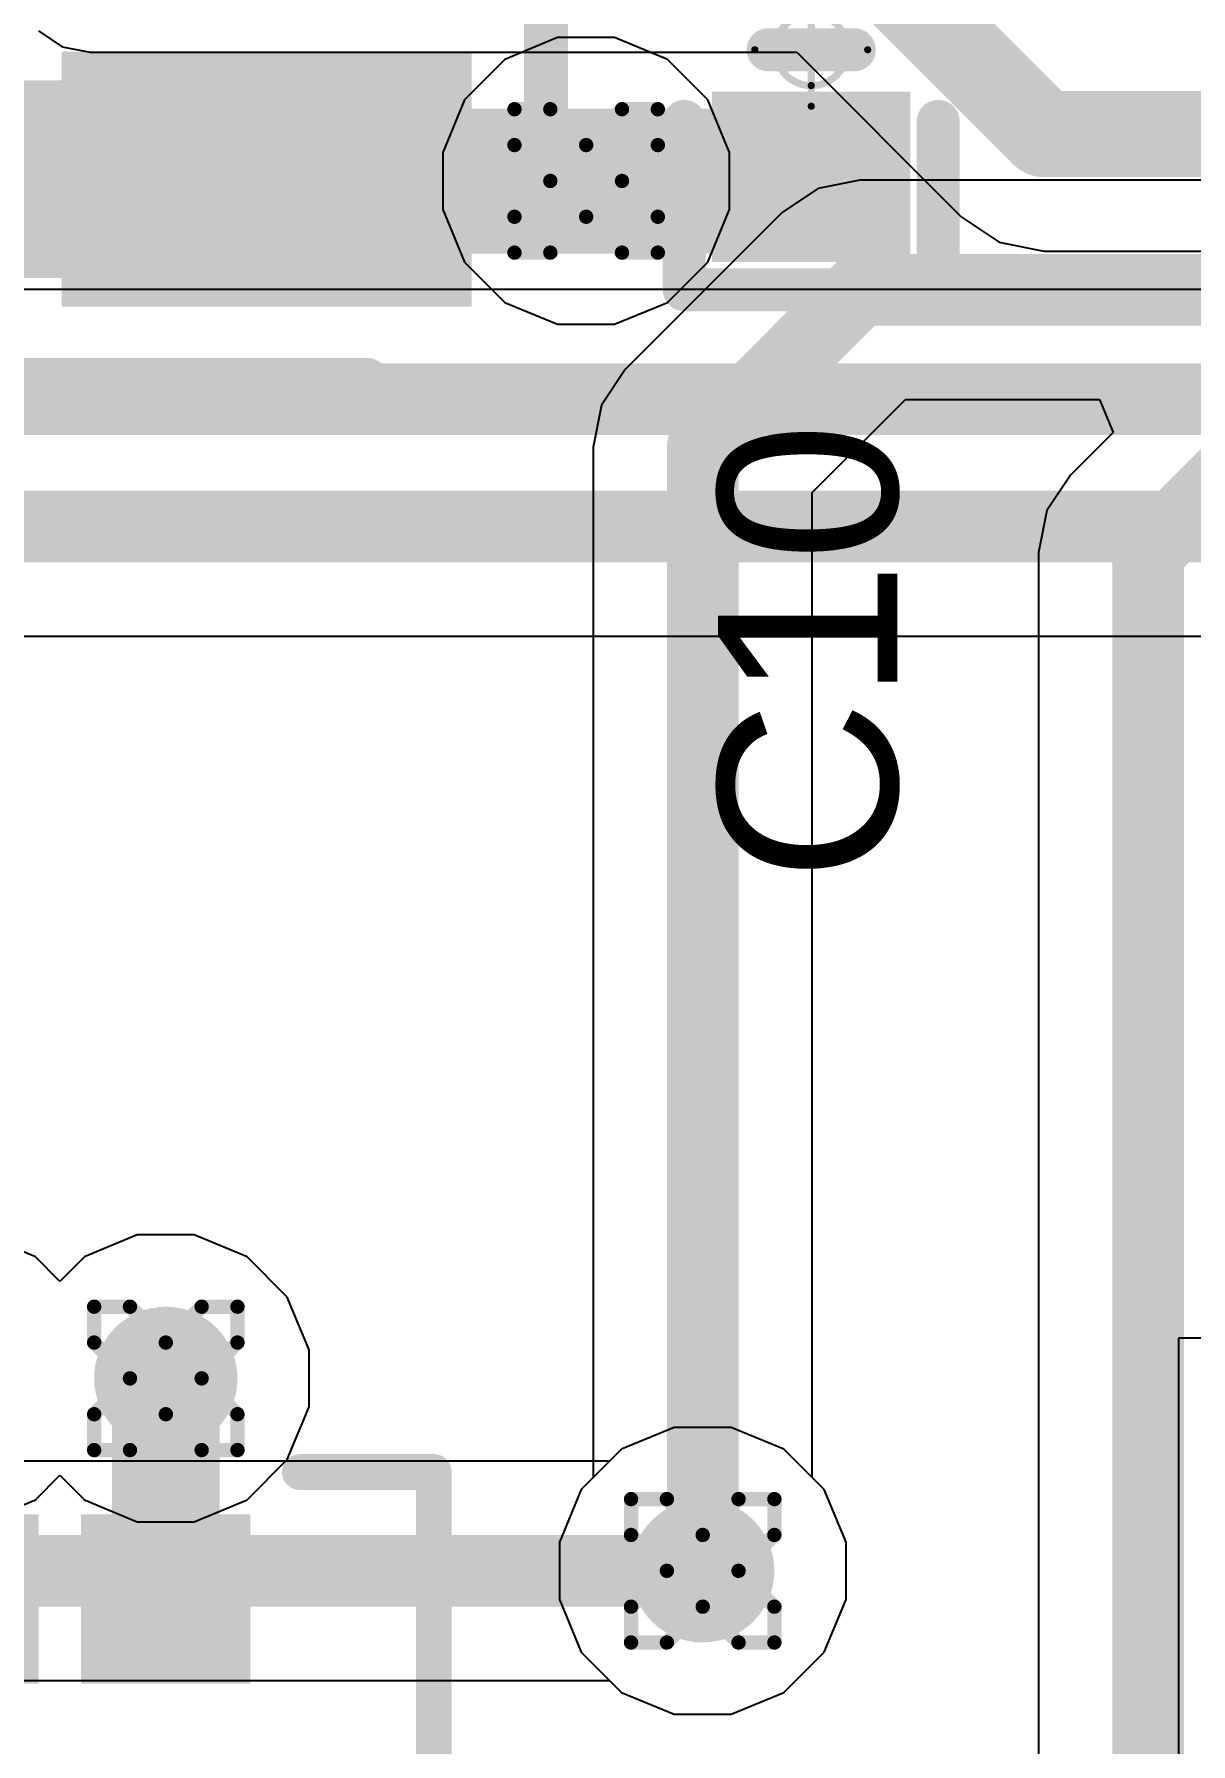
# Model space of a CAD drawing. Header units: inches. Extents: x -13 to 356, y -4 to 120.
# Drawn here: x 8.17 to 12.27, y 34.33 to 40.39 of the extents above; entities that cross this region are included whole.
import ezdxf

# ---------------------------------------------------------------- set-up
doc = ezdxf.new("R2010")
doc.units = ezdxf.units.IN
for name, color, linetype in [('Bottom Layer', 5, 'Continuous'), ('Bottom Overlay', 54, 'Continuous'), ('Bottom Paste', 16, 'Continuous'), ('Bottom Solder', 6, 'Continuous'), ('Drill Drawing', 1, 'Continuous'), ('GND', 16, 'Continuous'), ('Mechanical 15', 56, 'Continuous'), ('POWER', 76, 'Continuous'), ('Top Layer', 1, 'Continuous'), ('Top Overlay', 2, 'Continuous'), ('Top Paste', 8, 'Continuous'), ('Top Solder', 216, 'Continuous'), ('Via Holes', 16, 'Continuous')]:
    doc.layers.add(name, color=color, linetype=linetype)
doc.styles.add('Arial', font='', dxfattribs={"height": 0.2})
doc.styles.get('Arial').set_extended_font_data('Arial')

# ---------------------------------------------------------------- blocks, each defined once
blk = doc.blocks.new('VL53L5CXV0GC_1_B_22')
at = {"layer": 'Bottom Layer'}
for points in [[(-2.4999315, 1.2999085), (-1.9999325, 1.2999085), (-1.9999325, 0.7999094999999999), (-2.4999315, 0.7999094999999999)], [(-1.7498695, 1.2999085), (-1.2498705, 1.2999085), (-1.2498705, 0.7999094999999999), (-1.7498695, 0.7999094999999999)], [(-1.0000615, 1.2999085), (-0.5000625, 1.2999085), (-0.5000625, 0.7999094999999999), (-1.0000615, 0.7999094999999999)], [(-0.2499995, 1.2999085), (0.2499995, 1.2999085), (0.2499995, 0.7999094999999999), (-0.2499995, 0.7999094999999999)], [(0.5000625, 1.2999085), (1.0000615, 1.2999085), (1.0000615, 0.7999094999999999), (0.5000625, 0.7999094999999999)], [(1.2501245, 1.2999085), (1.7501235, 1.2999085), (1.7501235, 0.7999094999999999), (1.2501245, 0.7999094999999999)], [(1.9999325, 1.2999085), (2.4999315, 1.2999085), (2.4999315, 0.7999094999999999), (1.9999325, 0.7999094999999999)], [(-1.1579987, 0.5998718), (1.1579987, 0.5998718), (1.1579987, -0.6001257999999999), (-1.1579987, -0.6001257999999999)], [(-2.8999815, 0.2498725), (-2.3999825, 0.2498725), (-2.3999825, -0.2501265), (-2.8999815, -0.2501265)], [(2.3999825, 0.2498725), (2.8999815, 0.2498725), (2.8999815, -0.2501265), (2.3999825, -0.2501265)], [(-2.49993404, -0.7999094999999999), (-1.99993504, -0.7999094999999999), (-1.99993504, -1.2999085), (-2.49993404, -1.2999085)], [(-1.7498695, -0.7999094999999999), (-1.2498705, -0.7999094999999999), (-1.2498705, -1.2999085), (-1.7498695, -1.2999085)], [(-1.0000615, -0.7999094999999999), (-0.5000625, -0.7999094999999999), (-0.5000625, -1.2999085), (-1.0000615, -1.2999085)], [(-0.24999696, -0.7999094999999999), (0.25000204, -0.7999094999999999), (0.25000204, -1.2999085), (-0.24999696, -1.2999085)], [(0.5000625, -0.7999094999999999), (1.0000615, -0.7999094999999999), (1.0000615, -1.2999085), (0.5000625, -1.2999085)], [(1.2501245, -0.7999094999999999), (1.7501235, -0.7999094999999999), (1.7501235, -1.2999085), (1.2501245, -1.2999085)], [(1.9999325, -0.7999094999999999), (2.4999315, -0.7999094999999999), (2.4999315, -1.2999085), (1.9999325, -1.2999085)]]:
    blk.add_hatch(color=5, dxfattribs=at).paths.add_polyline_path(points)
at = {"layer": 'Bottom Paste'}
for points in [[(-2.4999315, 1.2999085), (-1.9999325, 1.2999085), (-1.9999325, 0.7999094999999999), (-2.4999315, 0.7999094999999999)], [(-1.7498695, 1.2999085), (-1.2498705, 1.2999085), (-1.2498705, 0.7999094999999999), (-1.7498695, 0.7999094999999999)], [(-1.0000615, 1.2999085), (-0.5000625, 1.2999085), (-0.5000625, 0.7999094999999999), (-1.0000615, 0.7999094999999999)], [(-0.2499995, 1.2999085), (0.2499995, 1.2999085), (0.2499995, 0.7999094999999999), (-0.2499995, 0.7999094999999999)], [(0.5000625, 1.2999085), (1.0000615, 1.2999085), (1.0000615, 0.7999094999999999), (0.5000625, 0.7999094999999999)], [(1.2501245, 1.2999085), (1.7501235, 1.2999085), (1.7501235, 0.7999094999999999), (1.2501245, 0.7999094999999999)], [(1.9999325, 1.2999085), (2.4999315, 1.2999085), (2.4999315, 0.7999094999999999), (1.9999325, 0.7999094999999999)], [(-1.1579987, 0.5998718), (1.1579987, 0.5998718), (1.1579987, -0.6001257999999999), (-1.1579987, -0.6001257999999999)], [(-2.8999815, 0.2498725), (-2.3999825, 0.2498725), (-2.3999825, -0.2501265), (-2.8999815, -0.2501265)], [(2.3999825, 0.2498725), (2.8999815, 0.2498725), (2.8999815, -0.2501265), (2.3999825, -0.2501265)], [(-2.49993404, -0.7999094999999999), (-1.99993504, -0.7999094999999999), (-1.99993504, -1.2999085), (-2.49993404, -1.2999085)], [(-1.7498695, -0.7999094999999999), (-1.2498705, -0.7999094999999999), (-1.2498705, -1.2999085), (-1.7498695, -1.2999085)], [(-1.0000615, -0.7999094999999999), (-0.5000625, -0.7999094999999999), (-0.5000625, -1.2999085), (-1.0000615, -1.2999085)], [(-0.24999696, -0.7999094999999999), (0.25000204, -0.7999094999999999), (0.25000204, -1.2999085), (-0.24999696, -1.2999085)], [(0.5000625, -0.7999094999999999), (1.0000615, -0.7999094999999999), (1.0000615, -1.2999085), (0.5000625, -1.2999085)], [(1.2501245, -0.7999094999999999), (1.7501235, -0.7999094999999999), (1.7501235, -1.2999085), (1.2501245, -1.2999085)], [(1.9999325, -0.7999094999999999), (2.4999315, -0.7999094999999999), (2.4999315, -1.2999085), (1.9999325, -1.2999085)]]:
    blk.add_hatch(color=16, dxfattribs=at).paths.add_polyline_path(points)
at = {"layer": 'Bottom Solder'}
for points in [[(-2.5499314, 1.3499084), (-1.9499326, 1.3499084), (-1.9499326, 0.7499096), (-2.5499314, 0.7499096)], [(-1.7998694, 1.3499084), (-1.1998706, 1.3499084), (-1.1998706, 0.7499096), (-1.7998694, 0.7499096)], [(-1.0500614, 1.3499084), (-0.4500625999999999, 1.3499084), (-0.4500625999999999, 0.7499096), (-1.0500614, 0.7499096)], [(-0.2999994, 1.3499084), (0.2999994, 1.3499084), (0.2999994, 0.7499096), (-0.2999994, 0.7499096)], [(0.4500625999999999, 1.3499084), (1.0500614, 1.3499084), (1.0500614, 0.7499096), (0.4500625999999999, 0.7499096)], [(1.2001246, 1.3499084), (1.8001234, 1.3499084), (1.8001234, 0.7499096), (1.2001246, 0.7499096)], [(1.9499326, 1.3499084), (2.5499314, 1.3499084), (2.5499314, 0.7499096), (1.9499326, 0.7499096)], [(-1.2079986, 0.6498716999999999), (1.2079986, 0.6498716999999999), (1.2079986, -0.6501256999999999), (-1.2079986, -0.6501256999999999)], [(-2.9499814, 0.2998724), (-2.3499826, 0.2998724), (-2.3499826, -0.3001264), (-2.9499814, -0.3001264)], [(2.3499826, 0.2998724), (2.9499814, 0.2998724), (2.9499814, -0.3001264), (2.3499826, -0.3001264)], [(-2.54993394, -0.7499096), (-1.94993514, -0.7499096), (-1.94993514, -1.3499084), (-2.54993394, -1.3499084)], [(-1.7998694, -0.7499096), (-1.1998706, -0.7499096), (-1.1998706, -1.3499084), (-1.7998694, -1.3499084)], [(-1.0500614, -0.7499096), (-0.4500625999999999, -0.7499096), (-0.4500625999999999, -1.3499084), (-1.0500614, -1.3499084)], [(-0.29999686, -0.7499096), (0.30000194, -0.7499096), (0.30000194, -1.3499084), (-0.29999686, -1.3499084)], [(0.4500625999999999, -0.7499096), (1.0500614, -0.7499096), (1.0500614, -1.3499084), (0.4500625999999999, -1.3499084)], [(1.2001246, -0.7499096), (1.8001234, -0.7499096), (1.8001234, -1.3499084), (1.2001246, -1.3499084)], [(1.9499326, -0.7499096), (2.5499314, -0.7499096), (2.5499314, -1.3499084), (1.9499326, -1.3499084)]]:
    blk.add_hatch(color=6, dxfattribs=at).paths.add_polyline_path(points)
at = {"layer": 'Bottom Overlay'}
for points in [[(2.423668, 1.761109, 0.127, 0.127, 0), (2.169668, 1.761109, 0.127, 0.127, 0)], [(2.296668, 1.634109, 0.127, 0.127, 0), (2.169668, 1.761109, 0.127, 0.127, 0)], [(2.423668, 1.761109, 0.127, 0.127, 0), (2.296668, 1.634109, 0.127, 0.127, 0)], [(-3.1999174, 1.4999716, 0.127, 0.127, 0), (-3.1999174, -1.5000224, 0.127, 0.127, 0)], [(-2.72501106, 1.4999716, 0.127, 0.127, 0), (-3.1999174, 1.4999716, 0.127, 0.127, 0)], [(3.2000698, 1.4999716, 0.127, 0.127, 0), (2.725039, 1.49996906, 0.127, 0.127, 0)], [(3.2000698, 1.4999716, 0.127, 0.127, 0), (3.2000698, -1.5000224, 0.127, 0.127, 0)], [(1.450086, 0.5998209999999999, 0.0999998, 0.0999998, 0), (1.450086, -0.600075, 0.0999998, 0.0999998, 0)], [(2.15011, 0.5998184599999999, 0.0999998, 0.0999998, 0), (1.450086, 0.5998209999999999, 0.0999998, 0.0999998, 0)], [(2.15011, 0.5998184599999999, 0.0999998, 0.0999998, 0), (2.15011, -0.600075, 0.0999998, 0.0999998, 0)], [(-2.077466, 0.312547, 0.0999998, 0.0999998, 0), (-2.077466, -0.312547, 0.0999998, 0.0999998, 0)], [(-1.4224, 0.312547, 0.0999998, 0.0999998, 0), (-2.077466, 0.312547, 0.0999998, 0.0999998, 0)], [(-1.4224, 0.312547, 0.0999998, 0.0999998, 0), (-1.4224, -0.312547, 0.0999998, 0.0999998, 0)], [(-1.4224, -0.312547, 0.0999998, 0.0999998, 0), (-2.077466, -0.312547, 0.0999998, 0.0999998, 0)], [(2.15011, -0.600075, 0.0999998, 0.0999998, 0), (1.450086, -0.600075, 0.0999998, 0.0999998, 0)], [(-2.725039, -1.50001986, 0.127, 0.127, 0), (-3.1999174, -1.5000224, 0.127, 0.127, 0)], [(3.2000698, -1.5000224, 0.127, 0.127, 0), (2.72506694, -1.5000224, 0.127, 0.127, 0)]]:
    blk.add_lwpolyline(points, format="xyseb", dxfattribs=at)
for points in [[(2.137918, 1.761109, 0.0635, 0.0635, 1), (2.201418, 1.761109, 0.0635, 0.0635, 1)], [(2.137918, 1.761109, 0.0635, 0.0635, 1), (2.201418, 1.761109, 0.0635, 0.0635, 1)], [(2.391918, 1.761109, 0.0635, 0.0635, 1), (2.455418, 1.761109, 0.0635, 0.0635, 1)], [(2.391918, 1.761109, 0.0635, 0.0635, 1), (2.455418, 1.761109, 0.0635, 0.0635, 1)], [(2.264918, 1.634109, 0.0635, 0.0635, 1), (2.328418, 1.634109, 0.0635, 0.0635, 1)], [(2.264918, 1.634109, 0.0635, 0.0635, 1), (2.328418, 1.634109, 0.0635, 0.0635, 1)], [(-3.2316674, 1.4999716, 0.0635, 0.0635, 1), (-3.1681674, 1.4999716, 0.0635, 0.0635, 1)], [(-3.2316674, 1.4999716, 0.0635, 0.0635, 1), (-3.1681674, 1.4999716, 0.0635, 0.0635, 1)], [(-2.75676106, 1.4999716, 0.0635, 0.0635, 1), (-2.69326106, 1.4999716, 0.0635, 0.0635, 1)], [(2.693289, 1.49996906, 0.0635, 0.0635, 1), (2.756789, 1.49996906, 0.0635, 0.0635, 1)], [(3.1683198, 1.4999716, 0.0635, 0.0635, 1), (3.231819799999999, 1.4999716, 0.0635, 0.0635, 1)], [(3.1683198, 1.4999716, 0.0635, 0.0635, 1), (3.231819799999999, 1.4999716, 0.0635, 0.0635, 1)], [(1.42508732, 0.5998209999999999, 0.0499999, 0.0499999, 1), (1.47508468, 0.5998209999999999, 0.0499999, 0.0499999, 1)], [(1.42508732, 0.5998209999999999, 0.0499999, 0.0499999, 1), (1.47508468, 0.5998209999999999, 0.0499999, 0.0499999, 1)], [(2.12511132, 0.5998184599999999, 0.0499999, 0.0499999, 1), (2.17510868, 0.5998184599999999, 0.0499999, 0.0499999, 1)], [(2.12511132, 0.5998184599999999, 0.0499999, 0.0499999, 1), (2.17510868, 0.5998184599999999, 0.0499999, 0.0499999, 1)], [(-2.10246468, 0.312547, 0.0499999, 0.0499999, 1), (-2.05246732, 0.312547, 0.0499999, 0.0499999, 1)], [(-2.10246468, 0.312547, 0.0499999, 0.0499999, 1), (-2.05246732, 0.312547, 0.0499999, 0.0499999, 1)], [(-1.44739868, 0.312547, 0.0499999, 0.0499999, 1), (-1.39740132, 0.312547, 0.0499999, 0.0499999, 1)], [(-1.44739868, 0.312547, 0.0499999, 0.0499999, 1), (-1.39740132, 0.312547, 0.0499999, 0.0499999, 1)], [(-1.52654, -0.000127, 0.0999998, 0.0999998, 1), (-1.97358, -0.000127, 0.0999998, 0.0999998, 1)], [(-1.99857868, -0.000127, 0.0499999, 0.0499999, 1), (-1.94858132, -0.000127, 0.0499999, 0.0499999, 1)], [(-1.55153868, -0.000127, 0.0499999, 0.0499999, 1), (-1.50154132, -0.000127, 0.0499999, 0.0499999, 1)], [(-2.10246468, -0.312547, 0.0499999, 0.0499999, 1), (-2.05246732, -0.312547, 0.0499999, 0.0499999, 1)], [(-2.10246468, -0.312547, 0.0499999, 0.0499999, 1), (-2.05246732, -0.312547, 0.0499999, 0.0499999, 1)], [(-1.44739868, -0.312547, 0.0499999, 0.0499999, 1), (-1.39740132, -0.312547, 0.0499999, 0.0499999, 1)], [(-1.44739868, -0.312547, 0.0499999, 0.0499999, 1), (-1.39740132, -0.312547, 0.0499999, 0.0499999, 1)], [(1.42508732, -0.600075, 0.0499999, 0.0499999, 1), (1.47508468, -0.600075, 0.0499999, 0.0499999, 1)], [(1.42508732, -0.600075, 0.0499999, 0.0499999, 1), (1.47508468, -0.600075, 0.0499999, 0.0499999, 1)], [(2.12511132, -0.600075, 0.0499999, 0.0499999, 1), (2.17510868, -0.600075, 0.0499999, 0.0499999, 1)], [(2.12511132, -0.600075, 0.0499999, 0.0499999, 1), (2.17510868, -0.600075, 0.0499999, 0.0499999, 1)], [(-3.2316674, -1.5000224, 0.0635, 0.0635, 1), (-3.1681674, -1.5000224, 0.0635, 0.0635, 1)], [(-3.2316674, -1.5000224, 0.0635, 0.0635, 1), (-3.1681674, -1.5000224, 0.0635, 0.0635, 1)], [(-2.756789, -1.50001986, 0.0635, 0.0635, 1), (-2.693289, -1.50001986, 0.0635, 0.0635, 1)], [(2.69331694, -1.5000224, 0.0635, 0.0635, 1), (2.75681694, -1.5000224, 0.0635, 0.0635, 1)], [(3.1683198, -1.5000224, 0.0635, 0.0635, 1), (3.231819799999999, -1.5000224, 0.0635, 0.0635, 1)], [(3.1683198, -1.5000224, 0.0635, 0.0635, 1), (3.231819799999999, -1.5000224, 0.0635, 0.0635, 1)]]:
    blk.add_lwpolyline(points, format="xyseb", close=True, dxfattribs=at)
blk = doc.blocks.new('TSW_SMD_6_6_5_33')
at = {"layer": 'Top Layer'}
for points in [[(0.03539998, 2.61060057), (1.28540002, 2.61060057), (1.28540002, 1.91059943), (0.03539998, 1.91059943)], [(3.7749988, 2.61055993), (5.024998839999999, 2.61055993), (5.024998839999999, 1.91055879), (3.7749988, 1.91055879)], [(0.03539998, 0.60400057), (1.28540002, 0.60400057), (1.28540002, -0.09600057), (0.03539998, -0.09600057)], [(3.769199979999999, 0.60400057), (5.01920002, 0.60400057), (5.01920002, -0.09600057), (3.769199979999999, -0.09600057)]]:
    blk.add_hatch(color=1, dxfattribs=at).paths.add_polyline_path(points)
at = {"layer": 'Top Paste'}
for points in [[(0.03539998, 2.61060057), (1.28540002, 2.61060057), (1.28540002, 1.91059943), (0.03539998, 1.91059943)], [(3.7749988, 2.61055993), (5.024998839999999, 2.61055993), (5.024998839999999, 1.91055879), (3.7749988, 1.91055879)], [(0.03539998, 0.60400057), (1.28540002, 0.60400057), (1.28540002, -0.09600057), (0.03539998, -0.09600057)], [(3.769199979999999, 0.60400057), (5.01920002, 0.60400057), (5.01920002, -0.09600057), (3.769199979999999, -0.09600057)]]:
    blk.add_hatch(color=8, dxfattribs=at).paths.add_polyline_path(points)
at = {"layer": 'Top Solder'}
for points in [[(-0.06620002, 2.71220057), (1.38700002, 2.71220057), (1.38700002, 1.80899943), (-0.06620002, 1.80899943)], [(3.6733988, 2.71215993), (5.12659884, 2.71215993), (5.12659884, 1.80895879), (3.6733988, 1.80895879)], [(-0.06620002, 0.70560057), (1.38700002, 0.70560057), (1.38700002, -0.19760057), (-0.06620002, -0.19760057)], [(3.66759998, 0.70560057), (5.120800019999999, 0.70560057), (5.120800019999999, -0.19760057), (3.66759998, -0.19760057)]]:
    blk.add_hatch(color=216, dxfattribs=at).paths.add_polyline_path(points)
at = {"layer": 'Mechanical 15'}
for points in [[(0, 0.499999, 0.0499999, 0.0499999, 0), (0, -0.499999, 0.0499999, 0.0499999, 0)], [(0.499999, 0, 0.0499999, 0.0499999, 0), (-0.499999, 0, 0.0499999, 0.0499999, 0)]]:
    blk.add_lwpolyline(points, format="xyseb", dxfattribs=at)
for points in [[(-0.01249934, 0.499999, 0.02499868, 0.02499868, 1), (0.01249934, 0.499999, 0.02499868, 0.02499868, 1)], [(0.3499993, 0, 0.0499999, 0.0499999, 1), (-0.3499993, 0, 0.0499999, 0.0499999, 1)], [(-0.5124983399999999, 0, 0.02499868, 0.02499868, 1), (-0.4874996599999999, 0, 0.02499868, 0.02499868, 1)], [(-0.36249864, 0, 0.02499868, 0.02499868, 1), (-0.33749996, 0, 0.02499868, 0.02499868, 1)], [(0.33749996, 0, 0.02499868, 0.02499868, 1), (0.36249864, 0, 0.02499868, 0.02499868, 1)], [(0.4874996599999999, 0, 0.02499868, 0.02499868, 1), (0.5124983399999999, 0, 0.02499868, 0.02499868, 1)], [(-0.01249934, -0.499999, 0.02499868, 0.02499868, 1), (0.01249934, -0.499999, 0.02499868, 0.02499868, 1)]]:
    blk.add_lwpolyline(points, format="xyseb", close=True, dxfattribs=at)
at = {"layer": 'Top Overlay'}
for points in [[(4.8768, 2.9718, 0.156464, 0.156464, 0), (0.3048, 2.9718, 0.156464, 0.156464, 0)], [(5.334, 2.54, 0.156464, 0.156464, 0), (5.334, 0, 0.156464, 0.156464, 0)], [(-0.3302, 2.1082, 0.156464, 0.156464, 0), (-0.3302, 0.508, 0.156464, 0.156464, 0)], [(0.635, -0.5588, 0.156464, 0.156464, 0), (0.3556, -0.5588, 0.156464, 0.156464, 0)], [(4.8514, -0.5588, 0.156464, 0.156464, 0), (0.635, -0.5588, 0.156464, 0.156464, 0)]]:
    blk.add_lwpolyline(points, format="xyseb", dxfattribs=at)
for points in [[(0.265684, 2.9718, 0.078232, 0.078232, 1), (0.343916, 2.9718, 0.078232, 0.078232, 1)], [(4.837683999999999, 2.9718, 0.078232, 0.078232, 1), (4.915915999999999, 2.9718, 0.078232, 0.078232, 1)], [(5.294884, 2.54, 0.078232, 0.078232, 1), (5.373116, 2.54, 0.078232, 0.078232, 1)], [(-0.369316, 2.1082, 0.078232, 0.078232, 1), (-0.291084, 2.1082, 0.078232, 0.078232, 1)], [(-0.369316, 0.508, 0.078232, 0.078232, 1), (-0.291084, 0.508, 0.078232, 0.078232, 1)], [(5.294884, 0, 0.078232, 0.078232, 1), (5.373116, 0, 0.078232, 0.078232, 1)], [(0.316484, -0.5588, 0.078232, 0.078232, 1), (0.394716, -0.5588, 0.078232, 0.078232, 1)], [(0.595884, -0.5588, 0.078232, 0.078232, 1), (0.6741159999999999, -0.5588, 0.078232, 0.078232, 1)], [(0.595884, -0.5588, 0.078232, 0.078232, 1), (0.6741159999999999, -0.5588, 0.078232, 0.078232, 1)], [(4.812283999999999, -0.5588, 0.078232, 0.078232, 1), (4.890516, -0.5588, 0.078232, 0.078232, 1)]]:
    blk.add_lwpolyline(points, format="xyseb", close=True, dxfattribs=at)
blk = doc.blocks.new('C_0402_L_42')
at = {"layer": 'Top Layer'}
for points in [[(-0.6499986999999999, 0.2499995), (-0.2499995, 0.2499995), (-0.2499995, -0.2499995), (-0.6499986999999999, -0.2499995)], [(0.24991822, 0.24991822), (0.64991742, 0.24991822), (0.64991742, -0.25008078), (0.24991822, -0.25008078)]]:
    blk.add_hatch(color=1, dxfattribs=at).paths.add_polyline_path(points)
at = {"layer": 'Top Paste'}
for points in [[(-0.6499986999999999, 0.2499995), (-0.2499995, 0.2499995), (-0.2499995, -0.2499995), (-0.6499986999999999, -0.2499995)], [(0.24991822, 0.24991822), (0.64991742, 0.24991822), (0.64991742, -0.25008078), (0.24991822, -0.25008078)]]:
    blk.add_hatch(color=8, dxfattribs=at).paths.add_polyline_path(points)
at = {"layer": 'Top Solder'}
for points in [[(-0.7515987, 0.3515995), (-0.1483995, 0.3515995), (-0.1483995, -0.3515995), (-0.7515987, -0.3515995)], [(0.14831822, 0.35151822), (0.75151742, 0.35151822), (0.75151742, -0.35168078), (0.14831822, -0.35168078)]]:
    blk.add_hatch(color=216, dxfattribs=at).paths.add_polyline_path(points)
at = {"layer": 'Mechanical 15'}
for points in [[(0, -0.1999996, 0.0254, 0.0254, 0), (0, 0.1999996, 0.0254, 0.0254, 0)], [(0.1999996, 0, 0.0254, 0.0254, 0), (-0.1999996, 0, 0.0254, 0.0254, 0)]]:
    blk.add_lwpolyline(points, format="xyseb", dxfattribs=at)
for points in [[(-0.00635, 0.1999996, 0.0127, 0.0127, 1), (0.00635, 0.1999996, 0.0127, 0.0127, 1)], [(0.127, 0, 0.0254, 0.0254, 1), (-0.127, 0, 0.0254, 0.0254, 1)], [(-0.2063496, 0, 0.0127, 0.0127, 1), (-0.1936496, 0, 0.0127, 0.0127, 1)], [(-0.13335, 0, 0.0127, 0.0127, 1), (-0.12065, 0, 0.0127, 0.0127, 1)], [(0.12065, 0, 0.0127, 0.0127, 1), (0.13335, 0, 0.0127, 0.0127, 1)], [(0.1936496, 0, 0.0127, 0.0127, 1), (0.2063496, 0, 0.0127, 0.0127, 1)], [(-0.00635, -0.1999996, 0.0127, 0.0127, 1), (0.00635, -0.1999996, 0.0127, 0.0127, 1)]]:
    blk.add_lwpolyline(points, format="xyseb", close=True, dxfattribs=at)
at = {"layer": 'Top Overlay'}
for points in [[(-0.84991956, -0.44991782, 0.1524, 0.1524, 0), (-0.84991956, 0.44991782, 0.1524, 0.1524, 0)], [(-0.254, 0.44991782, 0.1524, 0.1524, 0), (-0.84991956, 0.44991782, 0.1524, 0.1524, 0)], [(0.84991956, 0.44991782, 0.1524, 0.1524, 0), (0.254, 0.44991782, 0.1524, 0.1524, 0)], [(0.84991956, -0.45008038, 0.1524, 0.1524, 0), (0.84991956, 0.44991782, 0.1524, 0.1524, 0)], [(0, -0.1524, 0.1524, 0.1524, 0), (0, 0.1524, 0.1524, 0.1524, 0)], [(-0.8497569999999999, -0.45008038, 0.1524, 0.1524, 0), (-0.84991956, -0.44991782, 0.1524, 0.1524, 0)], [(-0.254, -0.44991782, 0.1524, 0.1524, 0), (-0.84991956, -0.44991782, 0.1524, 0.1524, 0)], [(0.84991956, -0.44991782, 0.1524, 0.1524, 0), (0.254, -0.44991782, 0.1524, 0.1524, 0)]]:
    blk.add_lwpolyline(points, format="xyseb", dxfattribs=at)
for points in [[(-0.8880195599999998, 0.44991782, 0.0762, 0.0762, 1), (-0.81181956, 0.44991782, 0.0762, 0.0762, 1)], [(-0.8880195599999998, 0.44991782, 0.0762, 0.0762, 1), (-0.81181956, 0.44991782, 0.0762, 0.0762, 1)], [(-0.2921, 0.44991782, 0.0762, 0.0762, 1), (-0.2159, 0.44991782, 0.0762, 0.0762, 1)], [(0.2159, 0.44991782, 0.0762, 0.0762, 1), (0.2921, 0.44991782, 0.0762, 0.0762, 1)], [(0.81181956, 0.44991782, 0.0762, 0.0762, 1), (0.8880195599999998, 0.44991782, 0.0762, 0.0762, 1)], [(0.81181956, 0.44991782, 0.0762, 0.0762, 1), (0.8880195599999998, 0.44991782, 0.0762, 0.0762, 1)], [(-0.0381, 0.1524, 0.0762, 0.0762, 1), (0.0381, 0.1524, 0.0762, 0.0762, 1)], [(-0.0381, -0.1524, 0.0762, 0.0762, 1), (0.0381, -0.1524, 0.0762, 0.0762, 1)], [(-0.8880195599999998, -0.44991782, 0.0762, 0.0762, 1), (-0.81181956, -0.44991782, 0.0762, 0.0762, 1)], [(-0.8880195599999998, -0.44991782, 0.0762, 0.0762, 1), (-0.81181956, -0.44991782, 0.0762, 0.0762, 1)], [(-0.8880195599999998, -0.44991782, 0.0762, 0.0762, 1), (-0.81181956, -0.44991782, 0.0762, 0.0762, 1)], [(-0.8878569999999999, -0.45008038, 0.0762, 0.0762, 1), (-0.8116569999999999, -0.45008038, 0.0762, 0.0762, 1)], [(-0.2921, -0.44991782, 0.0762, 0.0762, 1), (-0.2159, -0.44991782, 0.0762, 0.0762, 1)], [(0.2159, -0.44991782, 0.0762, 0.0762, 1), (0.2921, -0.44991782, 0.0762, 0.0762, 1)], [(0.81181956, -0.44991782, 0.0762, 0.0762, 1), (0.8880195599999998, -0.44991782, 0.0762, 0.0762, 1)], [(0.81181956, -0.45008038, 0.0762, 0.0762, 1), (0.8880195599999998, -0.45008038, 0.0762, 0.0762, 1)]]:
    blk.add_lwpolyline(points, format="xyseb", close=True, dxfattribs=at)

msp = doc.modelspace()

# ---------------------------------------------------------------- hatches: boundary and pattern name
at = {"layer": 'Bottom Layer'}
h = msp.add_hatch(color=5, dxfattribs=at)
edge = h.paths.add_edge_path()
edge.add_arc((10.12425204, 39.87060352), 0.254, 0, 360)
h = msp.add_hatch(color=5, dxfattribs=at)
edge = h.paths.add_edge_path()
edge.add_arc((8.634587759999999, 35.628707), 0.254, 0, 360)
h = msp.add_hatch(color=5, dxfattribs=at)
edge = h.paths.add_edge_path()
edge.add_arc((10.537317, 34.94709038), 0.254, 0, 360)
at = {"layer": 'GND'}
h = msp.add_hatch(color=16, dxfattribs=at)
edge = h.paths.add_edge_path()
edge.add_arc((10.12425204, 39.87060352), 0.254, 0, 360)
h = msp.add_hatch(color=16, dxfattribs=at)
edge = h.paths.add_edge_path()
edge.add_arc((8.634587759999999, 35.628707), 0.254, 0, 360)
h = msp.add_hatch(color=16, dxfattribs=at)
edge = h.paths.add_edge_path()
edge.add_arc((10.537317, 34.94709038), 0.254, 0, 360)
at = {"layer": 'POWER'}
h = msp.add_hatch(color=76, dxfattribs=at)
edge = h.paths.add_edge_path()
edge.add_arc((10.12425204, 39.87060352), 0.254, 0, 360)
h = msp.add_hatch(color=76, dxfattribs=at)
edge = h.paths.add_edge_path()
edge.add_arc((8.634587759999999, 35.628707), 0.254, 0, 360)
h = msp.add_hatch(color=76, dxfattribs=at)
edge = h.paths.add_edge_path()
edge.add_arc((10.537317, 34.94709038), 0.254, 0, 360)
at = {"layer": 'Top Layer'}
for points in [[(4.62700116, 39.52639796), (9.61659748, 39.52639796), (9.61659748, 40.22644228), (4.62700116, 40.22644228)], [(8.99160508, 40.1263104), (8.99160508, 39.6127986), (11.17191568, 39.6127986), (11.17191568, 40.1263104)]]:
    msp.add_hatch(color=1, dxfattribs=at).paths.add_polyline_path(points)
h = msp.add_hatch(color=1, dxfattribs=at)
edge = h.paths.add_edge_path()
edge.add_arc((10.12425204, 39.87060352), 0.254, 0, 360)
h = msp.add_hatch(color=1, dxfattribs=at)
edge = h.paths.add_edge_path()
edge.add_arc((8.634587759999999, 35.628707), 0.254, 0, 360)
h = msp.add_hatch(color=1, dxfattribs=at)
edge = h.paths.add_edge_path()
edge.add_arc((10.537317, 34.94709038), 0.254, 0, 360)
at = {"layer": 'Via Holes'}
h = msp.add_hatch(color=7, dxfattribs=at)
edge = h.paths.add_edge_path()
edge.add_arc((10.12425204, 39.87060352), 0.127, 0, 360)
h = msp.add_hatch(color=7, dxfattribs=at)
edge = h.paths.add_edge_path()
edge.add_arc((8.634587759999999, 35.628707), 0.127, 0, 360)
h = msp.add_hatch(color=7, dxfattribs=at)
edge = h.paths.add_edge_path()
edge.add_arc((10.537317, 34.94709038), 0.127, 0, 360)

# ---------------------------------------------------------------- linework, layer by layer
at = {"layer": 'Bottom Layer'}
for p, q in [((11.0946438, 39.8737455), (10.94598522, 39.84417481999999)), ((15.97946258, 39.8737455), (11.0946438, 39.8737455)), ((10.94598522, 39.84417481999999), (10.81995804, 39.7599662)), ((10.81995804, 39.7599662), (10.26263124, 39.2026394)), ((10.26263124, 39.2026394), (10.17842262, 39.07661221999999)), ((10.17842262, 39.07661221999999), (10.14885194, 38.92795364)), ((10.92578206, 38.76704718), (11.25555026, 39.09681538)), ((11.25555026, 39.09681538), (11.9432959, 39.09681538)), ((11.9432959, 39.09681538), (11.9918988, 38.97948262)), ((11.9918988, 38.97948262), (11.84111424, 38.82869805999999)), ((10.14885194, 38.92795364), (10.14885194, 35.27704654)), ((11.84111424, 38.82869805999999), (11.75690562, 38.70267088)), ((10.92578206, 35.27704654), (10.92578206, 38.76704718)), ((11.75690562, 38.70267088), (11.72733494, 38.5540123)), ((11.72733494, 38.5540123), (11.72733494, 32.0268854)), ((10.14885194, 35.27704654), (10.10665492, 35.23484952)), ((10.96797908, 35.23484952), (10.92578206, 35.27704654)), ((10.10665492, 35.23484952), (10.029317, 35.04813666)), ((11.045317, 35.04813666), (10.96797908, 35.23484952)), ((10.029317, 35.04813666), (10.029317, 34.8460441)), ((11.045317, 34.8460441), (11.045317, 35.04813666)), ((10.029317, 34.8460441), (10.10665492, 34.65933124)), ((10.96797908, 34.65933124), (11.045317, 34.8460441)), ((10.10665492, 34.65933124), (10.24955786, 34.5164283)), ((10.82507614, 34.5164283), (10.96797908, 34.65933124)), ((10.24955786, 34.5164283), (10.43627072, 34.43909038)), ((10.63836328, 34.43909038), (10.82507614, 34.5164283)), ((10.43627072, 34.43909038), (10.63836328, 34.43909038))]:
    msp.add_line(p, q, dxfattribs=at)
for points in [[(10.537317, 38.92795364, 0.254, 0.254, 0), (11.0946438, 39.48528044, 0.254, 0.254, 0)], [(11.0946438, 39.48528044, 0.254, 0.254, 0), (20.44727432, 39.48528044, 0.254, 0.254, 0)], [(12.1158, 38.5540123, 0.254, 0.254, 0), (12.54936276, 38.98757506, 0.254, 0.254, 0)], [(10.537317, 34.94709038, 0.254, 0.254, 0), (10.537317, 38.92795364, 0.254, 0.254, 0)], [(12.1158, 31.86597893999999, 0.254, 0.254, 0), (12.1158, 38.5540123, 0.254, 0.254, 0)], [(8.634587759999999, 34.8469077, 0.3809999999999999, 0.3809999999999999, 0), (8.634587759999999, 35.628707, 0.3809999999999999, 0.3809999999999999, 0)], [(8.634585219999998, 35.62870954, 0.2032, 0.2032, 0), (8.634587759999999, 35.628707, 0.2032, 0.2032, 0)]]:
    msp.add_lwpolyline(points, format="xyseb", dxfattribs=at)
for points in [[(11.0311438, 39.48528044, 0.127, 0.127, 1), (11.1581438, 39.48528044, 0.127, 0.127, 1)], [(11.0311438, 39.48528044, 0.127, 0.127, 1), (11.1581438, 39.48528044, 0.127, 0.127, 1)], [(10.473817, 38.92795364, 0.127, 0.127, 1), (10.600817, 38.92795364, 0.127, 0.127, 1)], [(10.473817, 38.92795364, 0.127, 0.127, 1), (10.600817, 38.92795364, 0.127, 0.127, 1)], [(12.0523, 38.5540123, 0.127, 0.127, 1), (12.1793, 38.5540123, 0.127, 0.127, 1)], [(12.0523, 38.5540123, 0.127, 0.127, 1), (12.1793, 38.5540123, 0.127, 0.127, 1)], [(8.53933776, 35.628707, 0.1905, 0.1905, 1), (8.72983776, 35.628707, 0.1905, 0.1905, 1)], [(8.58378522, 35.62870954, 0.1016, 0.1016, 1), (8.685385219999999, 35.62870954, 0.1016, 0.1016, 1)], [(8.583787759999998, 35.628707, 0.1016, 0.1016, 1), (8.68538776, 35.628707, 0.1016, 0.1016, 1)], [(10.473817, 34.94709038, 0.127, 0.127, 1), (10.600817, 34.94709038, 0.127, 0.127, 1)], [(8.53933776, 34.8469077, 0.1905, 0.1905, 1), (8.72983776, 34.8469077, 0.1905, 0.1905, 1)]]:
    msp.add_lwpolyline(points, format="xyseb", close=True, dxfattribs=at)
at = {"layer": 'Drill Drawing'}
for points in [[(9.87025204, 39.99760352, 0.0508, 0.0508, 0), (9.87025204, 40.12460351999999, 0.0508, 0.0508, 0)], [(9.87025204, 40.12460351999999, 0.0508, 0.0508, 0), (9.99725204, 40.12460351999999, 0.0508, 0.0508, 0)], [(9.99725204, 40.12460351999999, 0.0508, 0.0508, 0), (10.12425204, 39.99760352, 0.0508, 0.0508, 0)], [(10.12425204, 39.99760352, 0.0508, 0.0508, 0), (10.25125204, 40.12460351999999, 0.0508, 0.0508, 0)], [(10.25125204, 40.12460351999999, 0.0508, 0.0508, 0), (10.37825204, 40.12460351999999, 0.0508, 0.0508, 0)], [(10.37825204, 39.99760352, 0.0508, 0.0508, 0), (10.37825204, 40.12460351999999, 0.0508, 0.0508, 0)], [(9.87025204, 39.99760352, 0.0508, 0.0508, 0), (9.99725204, 39.87060352, 0.0508, 0.0508, 0)], [(10.25125204, 39.87060352, 0.0508, 0.0508, 0), (10.37825204, 39.99760352, 0.0508, 0.0508, 0)], [(9.87025204, 39.74360352, 0.0508, 0.0508, 0), (9.99725204, 39.87060352, 0.0508, 0.0508, 0)], [(10.25125204, 39.87060352, 0.0508, 0.0508, 0), (10.37825204, 39.74360352, 0.0508, 0.0508, 0)], [(9.87025204, 39.61660352, 0.0508, 0.0508, 0), (9.87025204, 39.74360352, 0.0508, 0.0508, 0)], [(9.99725204, 39.61660352, 0.0508, 0.0508, 0), (10.12425204, 39.74360352, 0.0508, 0.0508, 0)], [(10.12425204, 39.74360352, 0.0508, 0.0508, 0), (10.25125204, 39.61660352, 0.0508, 0.0508, 0)], [(10.37825204, 39.61660352, 0.0508, 0.0508, 0), (10.37825204, 39.74360352, 0.0508, 0.0508, 0)], [(9.87025204, 39.61660352, 0.0508, 0.0508, 0), (9.99725204, 39.61660352, 0.0508, 0.0508, 0)], [(10.25125204, 39.61660352, 0.0508, 0.0508, 0), (10.37825204, 39.61660352, 0.0508, 0.0508, 0)], [(8.380587760000001, 35.755707, 0.0508, 0.0508, 0), (8.380587760000001, 35.882707, 0.0508, 0.0508, 0)], [(8.380587760000001, 35.882707, 0.0508, 0.0508, 0), (8.507587759999998, 35.882707, 0.0508, 0.0508, 0)], [(8.507587759999998, 35.882707, 0.0508, 0.0508, 0), (8.634587759999999, 35.755707, 0.0508, 0.0508, 0)], [(8.634587759999999, 35.755707, 0.0508, 0.0508, 0), (8.76158776, 35.882707, 0.0508, 0.0508, 0)], [(8.76158776, 35.882707, 0.0508, 0.0508, 0), (8.88858776, 35.882707, 0.0508, 0.0508, 0)], [(8.88858776, 35.755707, 0.0508, 0.0508, 0), (8.88858776, 35.882707, 0.0508, 0.0508, 0)], [(8.380587760000001, 35.755707, 0.0508, 0.0508, 0), (8.507587759999998, 35.628707, 0.0508, 0.0508, 0)], [(8.76158776, 35.628707, 0.0508, 0.0508, 0), (8.88858776, 35.755707, 0.0508, 0.0508, 0)], [(8.380587760000001, 35.501707, 0.0508, 0.0508, 0), (8.507587759999998, 35.628707, 0.0508, 0.0508, 0)], [(8.76158776, 35.628707, 0.0508, 0.0508, 0), (8.88858776, 35.501707, 0.0508, 0.0508, 0)], [(8.380587760000001, 35.374707, 0.0508, 0.0508, 0), (8.380587760000001, 35.501707, 0.0508, 0.0508, 0)], [(8.507587759999998, 35.374707, 0.0508, 0.0508, 0), (8.634587759999999, 35.501707, 0.0508, 0.0508, 0)], [(8.634587759999999, 35.501707, 0.0508, 0.0508, 0), (8.76158776, 35.374707, 0.0508, 0.0508, 0)], [(8.88858776, 35.374707, 0.0508, 0.0508, 0), (8.88858776, 35.501707, 0.0508, 0.0508, 0)], [(8.380587760000001, 35.374707, 0.0508, 0.0508, 0), (8.507587759999998, 35.374707, 0.0508, 0.0508, 0)], [(8.76158776, 35.374707, 0.0508, 0.0508, 0), (8.88858776, 35.374707, 0.0508, 0.0508, 0)], [(10.283317, 35.07409038, 0.0508, 0.0508, 0), (10.283317, 35.20109038, 0.0508, 0.0508, 0)], [(10.283317, 35.20109038, 0.0508, 0.0508, 0), (10.410317, 35.20109038, 0.0508, 0.0508, 0)], [(10.410317, 35.20109038, 0.0508, 0.0508, 0), (10.537317, 35.07409038, 0.0508, 0.0508, 0)], [(10.537317, 35.07409038, 0.0508, 0.0508, 0), (10.664317, 35.20109038, 0.0508, 0.0508, 0)], [(10.664317, 35.20109038, 0.0508, 0.0508, 0), (10.791317, 35.20109038, 0.0508, 0.0508, 0)], [(10.791317, 35.07409038, 0.0508, 0.0508, 0), (10.791317, 35.20109038, 0.0508, 0.0508, 0)], [(10.283317, 35.07409038, 0.0508, 0.0508, 0), (10.410317, 34.94709038, 0.0508, 0.0508, 0)], [(10.664317, 34.94709038, 0.0508, 0.0508, 0), (10.791317, 35.07409038, 0.0508, 0.0508, 0)], [(10.283317, 34.82009038, 0.0508, 0.0508, 0), (10.410317, 34.94709038, 0.0508, 0.0508, 0)], [(10.664317, 34.94709038, 0.0508, 0.0508, 0), (10.791317, 34.82009038, 0.0508, 0.0508, 0)], [(10.283317, 34.69309037999999, 0.0508, 0.0508, 0), (10.283317, 34.82009038, 0.0508, 0.0508, 0)], [(10.410317, 34.69309037999999, 0.0508, 0.0508, 0), (10.537317, 34.82009038, 0.0508, 0.0508, 0)], [(10.537317, 34.82009038, 0.0508, 0.0508, 0), (10.664317, 34.69309037999999, 0.0508, 0.0508, 0)], [(10.791317, 34.69309037999999, 0.0508, 0.0508, 0), (10.791317, 34.82009038, 0.0508, 0.0508, 0)], [(10.283317, 34.69309037999999, 0.0508, 0.0508, 0), (10.410317, 34.69309037999999, 0.0508, 0.0508, 0)], [(10.664317, 34.69309037999999, 0.0508, 0.0508, 0), (10.791317, 34.69309037999999, 0.0508, 0.0508, 0)]]:
    msp.add_lwpolyline(points, format="xyseb", dxfattribs=at)
for points in [[(9.85755204, 40.12460351999999, 0.0254, 0.0254, 1), (9.88295204, 40.12460351999999, 0.0254, 0.0254, 1)], [(9.85755204, 40.12460351999999, 0.0254, 0.0254, 1), (9.88295204, 40.12460351999999, 0.0254, 0.0254, 1)], [(9.98455204, 40.12460351999999, 0.0254, 0.0254, 1), (10.00995204, 40.12460351999999, 0.0254, 0.0254, 1)], [(9.98455204, 40.12460351999999, 0.0254, 0.0254, 1), (10.00995204, 40.12460351999999, 0.0254, 0.0254, 1)], [(10.23855204, 40.12460351999999, 0.0254, 0.0254, 1), (10.26395204, 40.12460351999999, 0.0254, 0.0254, 1)], [(10.23855204, 40.12460351999999, 0.0254, 0.0254, 1), (10.26395204, 40.12460351999999, 0.0254, 0.0254, 1)], [(10.36555204, 40.12460351999999, 0.0254, 0.0254, 1), (10.39095204, 40.12460351999999, 0.0254, 0.0254, 1)], [(10.36555204, 40.12460351999999, 0.0254, 0.0254, 1), (10.39095204, 40.12460351999999, 0.0254, 0.0254, 1)], [(9.85755204, 39.99760352, 0.0254, 0.0254, 1), (9.88295204, 39.99760352, 0.0254, 0.0254, 1)], [(9.85755204, 39.99760352, 0.0254, 0.0254, 1), (9.88295204, 39.99760352, 0.0254, 0.0254, 1)], [(10.11155204, 39.99760352, 0.0254, 0.0254, 1), (10.13695204, 39.99760352, 0.0254, 0.0254, 1)], [(10.11155204, 39.99760352, 0.0254, 0.0254, 1), (10.13695204, 39.99760352, 0.0254, 0.0254, 1)], [(10.36555204, 39.99760352, 0.0254, 0.0254, 1), (10.39095204, 39.99760352, 0.0254, 0.0254, 1)], [(10.36555204, 39.99760352, 0.0254, 0.0254, 1), (10.39095204, 39.99760352, 0.0254, 0.0254, 1)], [(9.98455204, 39.87060352, 0.0254, 0.0254, 1), (10.00995204, 39.87060352, 0.0254, 0.0254, 1)], [(9.98455204, 39.87060352, 0.0254, 0.0254, 1), (10.00995204, 39.87060352, 0.0254, 0.0254, 1)], [(10.23855204, 39.87060352, 0.0254, 0.0254, 1), (10.26395204, 39.87060352, 0.0254, 0.0254, 1)], [(10.23855204, 39.87060352, 0.0254, 0.0254, 1), (10.26395204, 39.87060352, 0.0254, 0.0254, 1)], [(9.85755204, 39.74360352, 0.0254, 0.0254, 1), (9.88295204, 39.74360352, 0.0254, 0.0254, 1)], [(9.85755204, 39.74360352, 0.0254, 0.0254, 1), (9.88295204, 39.74360352, 0.0254, 0.0254, 1)], [(10.11155204, 39.74360352, 0.0254, 0.0254, 1), (10.13695204, 39.74360352, 0.0254, 0.0254, 1)], [(10.11155204, 39.74360352, 0.0254, 0.0254, 1), (10.13695204, 39.74360352, 0.0254, 0.0254, 1)], [(10.36555204, 39.74360352, 0.0254, 0.0254, 1), (10.39095204, 39.74360352, 0.0254, 0.0254, 1)], [(10.36555204, 39.74360352, 0.0254, 0.0254, 1), (10.39095204, 39.74360352, 0.0254, 0.0254, 1)], [(9.85755204, 39.61660352, 0.0254, 0.0254, 1), (9.88295204, 39.61660352, 0.0254, 0.0254, 1)], [(9.85755204, 39.61660352, 0.0254, 0.0254, 1), (9.88295204, 39.61660352, 0.0254, 0.0254, 1)], [(9.98455204, 39.61660352, 0.0254, 0.0254, 1), (10.00995204, 39.61660352, 0.0254, 0.0254, 1)], [(9.98455204, 39.61660352, 0.0254, 0.0254, 1), (10.00995204, 39.61660352, 0.0254, 0.0254, 1)], [(10.23855204, 39.61660352, 0.0254, 0.0254, 1), (10.26395204, 39.61660352, 0.0254, 0.0254, 1)], [(10.23855204, 39.61660352, 0.0254, 0.0254, 1), (10.26395204, 39.61660352, 0.0254, 0.0254, 1)], [(10.36555204, 39.61660352, 0.0254, 0.0254, 1), (10.39095204, 39.61660352, 0.0254, 0.0254, 1)], [(10.36555204, 39.61660352, 0.0254, 0.0254, 1), (10.39095204, 39.61660352, 0.0254, 0.0254, 1)], [(8.36788776, 35.882707, 0.0254, 0.0254, 1), (8.39328776, 35.882707, 0.0254, 0.0254, 1)], [(8.36788776, 35.882707, 0.0254, 0.0254, 1), (8.39328776, 35.882707, 0.0254, 0.0254, 1)], [(8.49488776, 35.882707, 0.0254, 0.0254, 1), (8.520287759999999, 35.882707, 0.0254, 0.0254, 1)], [(8.49488776, 35.882707, 0.0254, 0.0254, 1), (8.520287759999999, 35.882707, 0.0254, 0.0254, 1)], [(8.748887759999999, 35.882707, 0.0254, 0.0254, 1), (8.77428776, 35.882707, 0.0254, 0.0254, 1)], [(8.748887759999999, 35.882707, 0.0254, 0.0254, 1), (8.77428776, 35.882707, 0.0254, 0.0254, 1)], [(8.87588776, 35.882707, 0.0254, 0.0254, 1), (8.901287759999999, 35.882707, 0.0254, 0.0254, 1)], [(8.87588776, 35.882707, 0.0254, 0.0254, 1), (8.901287759999999, 35.882707, 0.0254, 0.0254, 1)], [(8.36788776, 35.755707, 0.0254, 0.0254, 1), (8.39328776, 35.755707, 0.0254, 0.0254, 1)], [(8.36788776, 35.755707, 0.0254, 0.0254, 1), (8.39328776, 35.755707, 0.0254, 0.0254, 1)], [(8.621887759999998, 35.755707, 0.0254, 0.0254, 1), (8.64728776, 35.755707, 0.0254, 0.0254, 1)], [(8.621887759999998, 35.755707, 0.0254, 0.0254, 1), (8.64728776, 35.755707, 0.0254, 0.0254, 1)], [(8.87588776, 35.755707, 0.0254, 0.0254, 1), (8.901287759999999, 35.755707, 0.0254, 0.0254, 1)], [(8.87588776, 35.755707, 0.0254, 0.0254, 1), (8.901287759999999, 35.755707, 0.0254, 0.0254, 1)], [(8.49488776, 35.628707, 0.0254, 0.0254, 1), (8.520287759999999, 35.628707, 0.0254, 0.0254, 1)], [(8.49488776, 35.628707, 0.0254, 0.0254, 1), (8.520287759999999, 35.628707, 0.0254, 0.0254, 1)], [(8.748887759999999, 35.628707, 0.0254, 0.0254, 1), (8.77428776, 35.628707, 0.0254, 0.0254, 1)], [(8.748887759999999, 35.628707, 0.0254, 0.0254, 1), (8.77428776, 35.628707, 0.0254, 0.0254, 1)], [(8.36788776, 35.501707, 0.0254, 0.0254, 1), (8.39328776, 35.501707, 0.0254, 0.0254, 1)], [(8.36788776, 35.501707, 0.0254, 0.0254, 1), (8.39328776, 35.501707, 0.0254, 0.0254, 1)], [(8.621887759999998, 35.501707, 0.0254, 0.0254, 1), (8.64728776, 35.501707, 0.0254, 0.0254, 1)], [(8.621887759999998, 35.501707, 0.0254, 0.0254, 1), (8.64728776, 35.501707, 0.0254, 0.0254, 1)], [(8.87588776, 35.501707, 0.0254, 0.0254, 1), (8.901287759999999, 35.501707, 0.0254, 0.0254, 1)], [(8.87588776, 35.501707, 0.0254, 0.0254, 1), (8.901287759999999, 35.501707, 0.0254, 0.0254, 1)], [(8.36788776, 35.374707, 0.0254, 0.0254, 1), (8.39328776, 35.374707, 0.0254, 0.0254, 1)], [(8.36788776, 35.374707, 0.0254, 0.0254, 1), (8.39328776, 35.374707, 0.0254, 0.0254, 1)], [(8.49488776, 35.374707, 0.0254, 0.0254, 1), (8.520287759999999, 35.374707, 0.0254, 0.0254, 1)], [(8.49488776, 35.374707, 0.0254, 0.0254, 1), (8.520287759999999, 35.374707, 0.0254, 0.0254, 1)], [(8.748887759999999, 35.374707, 0.0254, 0.0254, 1), (8.77428776, 35.374707, 0.0254, 0.0254, 1)], [(8.748887759999999, 35.374707, 0.0254, 0.0254, 1), (8.77428776, 35.374707, 0.0254, 0.0254, 1)], [(8.87588776, 35.374707, 0.0254, 0.0254, 1), (8.901287759999999, 35.374707, 0.0254, 0.0254, 1)], [(8.87588776, 35.374707, 0.0254, 0.0254, 1), (8.901287759999999, 35.374707, 0.0254, 0.0254, 1)], [(10.270617, 35.20109038, 0.0254, 0.0254, 1), (10.296017, 35.20109038, 0.0254, 0.0254, 1)], [(10.270617, 35.20109038, 0.0254, 0.0254, 1), (10.296017, 35.20109038, 0.0254, 0.0254, 1)], [(10.397617, 35.20109038, 0.0254, 0.0254, 1), (10.423017, 35.20109038, 0.0254, 0.0254, 1)], [(10.397617, 35.20109038, 0.0254, 0.0254, 1), (10.423017, 35.20109038, 0.0254, 0.0254, 1)], [(10.651617, 35.20109038, 0.0254, 0.0254, 1), (10.677017, 35.20109038, 0.0254, 0.0254, 1)], [(10.651617, 35.20109038, 0.0254, 0.0254, 1), (10.677017, 35.20109038, 0.0254, 0.0254, 1)], [(10.778617, 35.20109038, 0.0254, 0.0254, 1), (10.804017, 35.20109038, 0.0254, 0.0254, 1)], [(10.778617, 35.20109038, 0.0254, 0.0254, 1), (10.804017, 35.20109038, 0.0254, 0.0254, 1)], [(10.270617, 35.07409038, 0.0254, 0.0254, 1), (10.296017, 35.07409038, 0.0254, 0.0254, 1)], [(10.270617, 35.07409038, 0.0254, 0.0254, 1), (10.296017, 35.07409038, 0.0254, 0.0254, 1)], [(10.524617, 35.07409038, 0.0254, 0.0254, 1), (10.550017, 35.07409038, 0.0254, 0.0254, 1)], [(10.524617, 35.07409038, 0.0254, 0.0254, 1), (10.550017, 35.07409038, 0.0254, 0.0254, 1)], [(10.778617, 35.07409038, 0.0254, 0.0254, 1), (10.804017, 35.07409038, 0.0254, 0.0254, 1)], [(10.778617, 35.07409038, 0.0254, 0.0254, 1), (10.804017, 35.07409038, 0.0254, 0.0254, 1)], [(10.397617, 34.94709038, 0.0254, 0.0254, 1), (10.423017, 34.94709038, 0.0254, 0.0254, 1)], [(10.397617, 34.94709038, 0.0254, 0.0254, 1), (10.423017, 34.94709038, 0.0254, 0.0254, 1)], [(10.651617, 34.94709038, 0.0254, 0.0254, 1), (10.677017, 34.94709038, 0.0254, 0.0254, 1)], [(10.651617, 34.94709038, 0.0254, 0.0254, 1), (10.677017, 34.94709038, 0.0254, 0.0254, 1)], [(10.270617, 34.82009038, 0.0254, 0.0254, 1), (10.296017, 34.82009038, 0.0254, 0.0254, 1)], [(10.270617, 34.82009038, 0.0254, 0.0254, 1), (10.296017, 34.82009038, 0.0254, 0.0254, 1)], [(10.524617, 34.82009038, 0.0254, 0.0254, 1), (10.550017, 34.82009038, 0.0254, 0.0254, 1)], [(10.524617, 34.82009038, 0.0254, 0.0254, 1), (10.550017, 34.82009038, 0.0254, 0.0254, 1)], [(10.778617, 34.82009038, 0.0254, 0.0254, 1), (10.804017, 34.82009038, 0.0254, 0.0254, 1)], [(10.778617, 34.82009038, 0.0254, 0.0254, 1), (10.804017, 34.82009038, 0.0254, 0.0254, 1)], [(10.270617, 34.69309037999999, 0.0254, 0.0254, 1), (10.296017, 34.69309037999999, 0.0254, 0.0254, 1)], [(10.270617, 34.69309037999999, 0.0254, 0.0254, 1), (10.296017, 34.69309037999999, 0.0254, 0.0254, 1)], [(10.397617, 34.69309037999999, 0.0254, 0.0254, 1), (10.423017, 34.69309037999999, 0.0254, 0.0254, 1)], [(10.397617, 34.69309037999999, 0.0254, 0.0254, 1), (10.423017, 34.69309037999999, 0.0254, 0.0254, 1)], [(10.651617, 34.69309037999999, 0.0254, 0.0254, 1), (10.677017, 34.69309037999999, 0.0254, 0.0254, 1)], [(10.651617, 34.69309037999999, 0.0254, 0.0254, 1), (10.677017, 34.69309037999999, 0.0254, 0.0254, 1)], [(10.778617, 34.69309037999999, 0.0254, 0.0254, 1), (10.804017, 34.69309037999999, 0.0254, 0.0254, 1)], [(10.778617, 34.69309037999999, 0.0254, 0.0254, 1), (10.804017, 34.69309037999999, 0.0254, 0.0254, 1)]]:
    msp.add_lwpolyline(points, format="xyseb", close=True, dxfattribs=at)
at = {"layer": 'GND'}
for p, q in [((10.43627072, 35.45509037999999), (10.24955786, 35.37775246)), ((10.63836328, 35.45509037999999), (10.43627072, 35.45509037999999)), ((10.82507614, 35.37775246), (10.63836328, 35.45509037999999)), ((10.24955786, 35.37775246), (10.10665492, 35.23484952)), ((10.96797908, 35.23484952), (10.82507614, 35.37775246)), ((10.10665492, 35.23484952), (10.029317, 35.04813666)), ((11.045317, 35.04813666), (10.96797908, 35.23484952)), ((10.029317, 35.04813666), (10.029317, 34.8460441)), ((11.045317, 34.8460441), (11.045317, 35.04813666)), ((10.029317, 34.8460441), (10.10665492, 34.65933124)), ((10.96797908, 34.65933124), (11.045317, 34.8460441)), ((10.10665492, 34.65933124), (10.24955786, 34.5164283)), ((10.82507614, 34.5164283), (10.96797908, 34.65933124)), ((10.24955786, 34.5164283), (10.43627072, 34.43909038)), ((10.63836328, 34.43909038), (10.82507614, 34.5164283)), ((10.43627072, 34.43909038), (10.63836328, 34.43909038))]:
    msp.add_line(p, q, dxfattribs=at)
at = {"layer": 'POWER'}
for p, q in [((10.02320576, 40.37860352), (9.8364929, 40.3012656)), ((10.22529832, 40.37860352), (10.02320576, 40.37860352)), ((10.41201118, 40.3012656), (10.22529832, 40.37860352)), ((9.8364929, 40.3012656), (9.69358996, 40.15836266)), ((10.55491412, 40.15836266), (10.41201118, 40.3012656)), ((9.69358996, 40.15836266), (9.61625204, 39.9716498)), ((10.63225204, 39.9716498), (10.55491412, 40.15836266)), ((9.61625204, 39.9716498), (9.61625204, 39.76955724)), ((10.63225204, 39.76955724), (10.63225204, 39.9716498)), ((9.61625204, 39.76955724), (9.69358996, 39.58284438)), ((10.55491412, 39.58284438), (10.63225204, 39.76955724)), ((9.69358996, 39.58284438), (9.8364929, 39.43994144)), ((10.41201118, 39.43994144), (10.55491412, 39.58284438)), ((9.8364929, 39.43994144), (10.02320576, 39.36260352)), ((10.22529832, 39.36260352), (10.41201118, 39.43994144)), ((10.02320576, 39.36260352), (10.22529832, 39.36260352)), ((8.17228236, 36.05936908), (7.9855695, 36.136707)), ((8.533541479999998, 36.136707), (8.34682862, 36.05936908)), ((8.73563404, 36.136707), (8.533541479999998, 36.136707)), ((8.922346899999999, 36.05936908), (8.73563404, 36.136707)), ((8.25955676, 35.97209722), (8.17228236, 36.05936908)), ((8.34682862, 36.05936908), (8.25955676, 35.97209722)), ((9.06524984, 35.91646614), (8.922346899999999, 36.05936908)), ((9.14258776, 35.72975328), (9.06524984, 35.91646614)), ((9.14258776, 35.52766071999999), (9.14258776, 35.72975328)), ((9.06524984, 35.34094786), (9.14258776, 35.52766071999999)), ((10.43627072, 35.45509037999999), (10.24955786, 35.37775246)), ((10.63836328, 35.45509037999999), (10.43627072, 35.45509037999999)), ((10.82507614, 35.37775246), (10.63836328, 35.45509037999999)), ((10.24955786, 35.37775246), (10.10665492, 35.23484952)), ((10.96797908, 35.23484952), (10.82507614, 35.37775246)), ((8.922346899999999, 35.19804491999999), (9.06524984, 35.34094786)), ((8.17228236, 35.19804491999999), (8.25955676, 35.28531678)), ((8.25955676, 35.28531678), (8.34682862, 35.19804491999999)), ((7.9855695, 35.120707), (8.17228236, 35.19804491999999)), ((8.34682862, 35.19804491999999), (8.533541479999998, 35.120707)), ((8.73563404, 35.120707), (8.922346899999999, 35.19804491999999)), ((10.10665492, 35.23484952), (10.029317, 35.04813666)), ((11.045317, 35.04813666), (10.96797908, 35.23484952)), ((8.533541479999998, 35.120707), (8.73563404, 35.120707)), ((10.029317, 35.04813666), (10.029317, 34.8460441)), ((11.045317, 34.8460441), (11.045317, 35.04813666)), ((10.029317, 34.8460441), (10.10665492, 34.65933124)), ((10.96797908, 34.65933124), (11.045317, 34.8460441)), ((10.10665492, 34.65933124), (10.24955786, 34.5164283)), ((10.82507614, 34.5164283), (10.96797908, 34.65933124)), ((10.24955786, 34.5164283), (10.43627072, 34.43909038)), ((10.63836328, 34.43909038), (10.82507614, 34.5164283)), ((10.43627072, 34.43909038), (10.63836328, 34.43909038))]:
    msp.add_line(p, q, dxfattribs=at)
at = {"layer": 'Top Layer'}
for p, q in [((8.183476139999998, 40.40207565999999), (8.26749426, 40.34593658)), ((8.26749426, 40.34593658), (8.36659998, 40.32622363999999)), ((8.36659998, 40.32622363999999), (10.87035418, 40.32622363999999)), ((10.87035418, 40.32622363999999), (11.45297176, 39.74360606)), ((11.45297176, 39.74360606), (11.58740126, 39.65378404)), ((11.58740126, 39.65378404), (11.74597092, 39.62224232)), ((11.74597092, 39.62224232), (20.56523954, 39.62224232)), ((20.49186148, 39.48548364), (6.213749319999999, 39.48548364)), ((6.887494479999999, 38.25753588), (17.68199918, 38.25753588)), ((13.67268284, 35.7709978), (12.22400146, 35.7709978)), ((12.22400146, 35.7709978), (12.22400146, 34.36299959999999)), ((10.43627072, 35.45509037999999), (10.24955786, 35.37775246)), ((10.63836328, 35.45509037999999), (10.43627072, 35.45509037999999)), ((10.82507614, 35.37775246), (10.63836328, 35.45509037999999)), ((10.24955786, 35.37775246), (10.20736084, 35.33555544)), ((10.96797908, 35.23484952), (10.82507614, 35.37775246)), ((10.20736084, 35.33555544), (6.950544899999999, 35.33555544)), ((11.045317, 35.04813666), (10.96797908, 35.23484952)), ((11.045317, 34.8460441), (11.045317, 35.04813666)), ((10.96797908, 34.65933124), (11.045317, 34.8460441)), ((10.82507614, 34.5164283), (10.96797908, 34.65933124)), ((5.63458614, 34.55862532), (10.20736084, 34.55862532)), ((10.20736084, 34.55862532), (10.24955786, 34.5164283)), ((10.24955786, 34.5164283), (10.43627072, 34.43909038)), ((10.63836328, 34.43909038), (10.82507614, 34.5164283)), ((10.43627072, 34.43909038), (10.63836328, 34.43909038)), ((12.22400146, 34.36299959999999), (12.22400146, 33.0929996))]:
    msp.add_line(p, q, dxfattribs=at)
for points in [[(11.04497918, 40.73759696, 0.3048, 0.3048, 0), (11.74597092, 40.03660522, 0.3048, 0.3048, 0)], [(11.74597092, 40.03660522, 0.3048, 0.3048, 0), (21.19799926, 40.03660522, 0.3048, 0.3048, 0)], [(6.213749319999999, 39.09701858, 0.254, 0.254, 0), (25.45698236, 39.09701858, 0.254, 0.254, 0)], [(6.887494479999999, 38.64600094, 0.254, 0.254, 0), (24.16156712, 38.64600094, 0.254, 0.254, 0)], [(5.63458614, 34.94709038, 0.254, 0.254, 0), (10.537317, 34.94709038, 0.254, 0.254, 0)]]:
    msp.add_lwpolyline(points, format="xyseb", dxfattribs=at)
for points in [[(11.66977092, 40.03660522, 0.1524, 0.1524, 1), (11.82217092, 40.03660522, 0.1524, 0.1524, 1)], [(11.66977092, 40.03660522, 0.1524, 0.1524, 1), (11.82217092, 40.03660522, 0.1524, 0.1524, 1)], [(10.473817, 34.94709038, 0.127, 0.127, 1), (10.600817, 34.94709038, 0.127, 0.127, 1)]]:
    msp.add_lwpolyline(points, format="xyseb", close=True, dxfattribs=at)

# ---------------------------------------------------------------- block references
for name, p, rotation in [('TSW_SMD_6_6_5_33', (9.652, 42.1369998), 180), ('C_0402_L_42', (10.922, 40.3352), 270), ('VL53L5CXV0GC_1_B_22', (6.38465322, 33.7969987), 180)]:
    msp.add_blockref(name, p, dxfattribs=dict(rotation=rotation))

# ---------------------------------------------------------------- texts
at = {"layer": 'Top Overlay', "style": 'Arial'}
msp.add_text('C10', height=0.635, rotation=90, dxfattribs=at).set_placement((11.2268, 37.3888))

doc.saveas('drawing.dxf')
